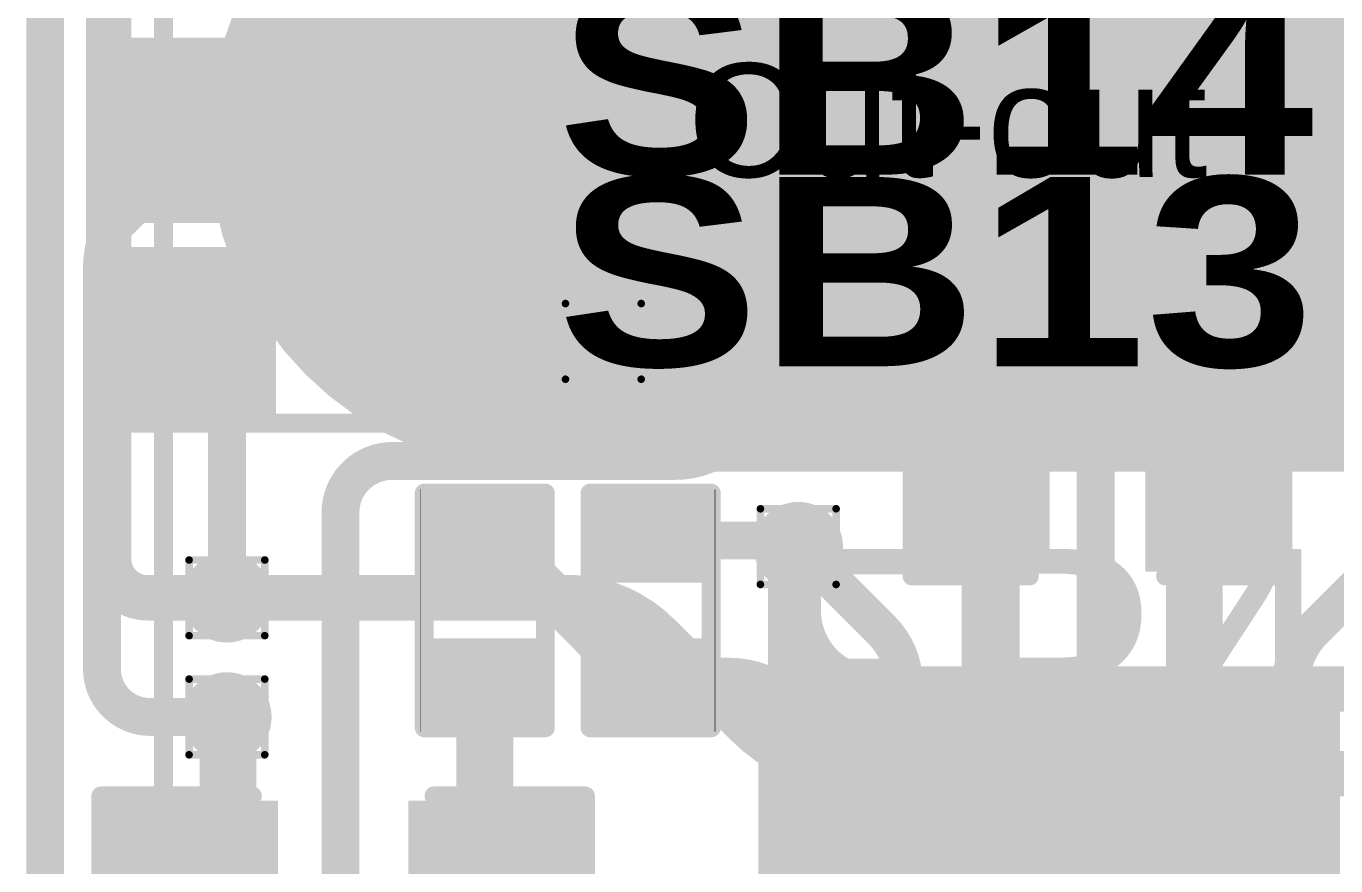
# Model space of a CAD drawing. Header units: inches. Extents: x 3 to 457, y -41 to 239.
# Drawn here: x 209.63 to 218.41, y 8.4 to 14.03 of the extents above; entities that cross this region are included whole.
import ezdxf

# ---------------------------------------------------------------- set-up
doc = ezdxf.new("R2010")
doc.units = ezdxf.units.IN
for name, color, linetype in [('Board Outline', 216, 'Continuous'), ('Bottom Layer', 5, 'Continuous'), ('Bottom Overlay', 54, 'Continuous'), ('Bottom Paste', 16, 'Continuous'), ('Bottom Solder', 6, 'Continuous'), ('Drill Drawing', 1, 'Continuous'), ('Fabrication', 76, 'Continuous'), ('Top Layer', 1, 'Continuous'), ('Top Overlay', 2, 'Continuous'), ('Top Paste', 8, 'Continuous'), ('Top Solder', 216, 'Continuous'), ('Via Holes', 16, 'Continuous')]:
    doc.layers.add(name, color=color, linetype=linetype)
doc.styles.add('Arial', font='', dxfattribs={"height": 0.2})
doc.styles.add('Arial Black_Bold', font='', dxfattribs={"height": 0.2})
doc.styles.get('Arial').set_extended_font_data('Arial')
doc.styles.get('Arial Black_Bold').set_extended_font_data('Arial Black', bold=True)

# ---------------------------------------------------------------- blocks, each defined once
blk = doc.blocks.new('C___0603_1')
at = {"layer": 'Top Layer'}
for points in [[(-0.381, 0.4445), (-0.381, -0.4445), (-1.143, -0.4445), (-1.143, 0.4445)], [(1.143, 0.4445), (1.143, -0.4445), (0.381, -0.4445), (0.381, 0.4445)]]:
    blk.add_hatch(color=1, dxfattribs=at).paths.add_polyline_path(points)
at = {"layer": 'Top Paste'}
for points in [[(-0.381, 0.4445), (-0.381, -0.4445), (-1.143, -0.4445), (-1.143, 0.4445)], [(1.143, 0.4445), (1.143, -0.4445), (0.381, -0.4445), (0.381, 0.4445)]]:
    blk.add_hatch(color=8, dxfattribs=at).paths.add_polyline_path(points)
at = {"layer": 'Top Solder'}
for points in [[(-0.321, 0.5045), (-0.321, -0.5045), (-1.203, -0.5045), (-1.203, 0.5045)], [(1.203, 0.5045), (1.203, -0.5045), (0.321, -0.5045), (0.321, 0.5045)]]:
    blk.add_hatch(color=216, dxfattribs=at).paths.add_polyline_path(points)
at = {"layer": 'Top Overlay'}
for points in [[(-0.4572, 0.5334, 0.127, 0.127, 0), (-1.2446, 0.5334, 0.127, 0.127, 0)], [(-1.2446, 0.5334, 0.127, 0.127, 0), (-1.2446, -0.5334, 0.127, 0.127, 0)], [(1.2446, 0.5334, 0.127, 0.127, 0), (0.4572, 0.5334, 0.127, 0.127, 0)], [(1.2446, 0.5334, 0.127, 0.127, 0), (1.2446, -0.5334, 0.127, 0.127, 0)], [(-0.4572, -0.5334, 0.127, 0.127, 0), (-1.2446, -0.5334, 0.127, 0.127, 0)], [(1.2446, -0.5334, 0.127, 0.127, 0), (0.4572, -0.5334, 0.127, 0.127, 0)]]:
    blk.add_lwpolyline(points, format="xyseb", dxfattribs=at)
for points in [[(-1.2764, 0.5334, 0.0635, 0.0635, 1), (-1.2128, 0.5334, 0.0635, 0.0635, 1)], [(-1.2764, 0.5334, 0.0635, 0.0635, 1), (-1.2128, 0.5334, 0.0635, 0.0635, 1)], [(-0.4889, 0.5334, 0.0635, 0.0635, 1), (-0.4254, 0.5334, 0.0635, 0.0635, 1)], [(0.4254, 0.5334, 0.0635, 0.0635, 1), (0.4889, 0.5334, 0.0635, 0.0635, 1)], [(1.2128, 0.5334, 0.0635, 0.0635, 1), (1.2764, 0.5334, 0.0635, 0.0635, 1)], [(1.2128, 0.5334, 0.0635, 0.0635, 1), (1.2764, 0.5334, 0.0635, 0.0635, 1)], [(-1.2764, -0.5334, 0.0635, 0.0635, 1), (-1.2128, -0.5334, 0.0635, 0.0635, 1)], [(-1.2764, -0.5334, 0.0635, 0.0635, 1), (-1.2128, -0.5334, 0.0635, 0.0635, 1)], [(-0.4889, -0.5334, 0.0635, 0.0635, 1), (-0.4254, -0.5334, 0.0635, 0.0635, 1)], [(0.4254, -0.5334, 0.0635, 0.0635, 1), (0.4889, -0.5334, 0.0635, 0.0635, 1)], [(1.2128, -0.5334, 0.0635, 0.0635, 1), (1.2764, -0.5334, 0.0635, 0.0635, 1)], [(1.2128, -0.5334, 0.0635, 0.0635, 1), (1.2764, -0.5334, 0.0635, 0.0635, 1)]]:
    blk.add_lwpolyline(points, format="xyseb", close=True, dxfattribs=at)
blk = doc.blocks.new('S______B______18')
at = {"layer": 'Top Layer'}
for points in [[(-1.143, -0.4445), (-1.143, 0.4445), (-0.381, 0.4445), (-0.381, -0.4445)], [(0.381, -0.4445), (0.381, 0.4445), (1.143, 0.4445), (1.143, -0.4445)]]:
    blk.add_hatch(color=1, dxfattribs=at).paths.add_polyline_path(points)
at = {"layer": 'Top Paste'}
for points in [[(-1.143, -0.4445), (-1.143, 0.4445), (-0.381, 0.4445), (-0.381, -0.4445)], [(0.381, -0.4445), (0.381, 0.4445), (1.143, 0.4445), (1.143, -0.4445)]]:
    blk.add_hatch(color=8, dxfattribs=at).paths.add_polyline_path(points)
at = {"layer": 'Top Solder'}
for points in [[(-1.2446, -0.5461), (-1.2446, 0.5461), (-0.2794, 0.5461), (-0.2794, -0.5461)], [(0.2794, -0.5461), (0.2794, 0.5461), (1.2446, 0.5461), (1.2446, -0.5461)]]:
    blk.add_hatch(color=216, dxfattribs=at).paths.add_polyline_path(points)
at = {"layer": 'Top Overlay'}
for points in [[(-1.27, 0.5588, 0.127, 0.127, 0), (-1.27, -0.5588, 0.127, 0.127, 0)], [(1.27, 0.5588, 0.127, 0.127, 0), (-1.27, 0.5588, 0.127, 0.127, 0)], [(1.27, 0.5588, 0.127, 0.127, 0), (1.27, -0.5588, 0.127, 0.127, 0)], [(1.27, -0.5588, 0.127, 0.127, 0), (-1.27, -0.5588, 0.127, 0.127, 0)]]:
    blk.add_lwpolyline(points, format="xyseb", dxfattribs=at)
for points in [[(-1.30175, 0.5588, 0.0635, 0.0635, 1), (-1.23825, 0.5588, 0.0635, 0.0635, 1)], [(-1.30175, 0.5588, 0.0635, 0.0635, 1), (-1.23825, 0.5588, 0.0635, 0.0635, 1)], [(1.23825, 0.5588, 0.0635, 0.0635, 1), (1.30175, 0.5588, 0.0635, 0.0635, 1)], [(1.23825, 0.5588, 0.0635, 0.0635, 1), (1.30175, 0.5588, 0.0635, 0.0635, 1)], [(-1.30175, -0.5588, 0.0635, 0.0635, 1), (-1.23825, -0.5588, 0.0635, 0.0635, 1)], [(-1.30175, -0.5588, 0.0635, 0.0635, 1), (-1.23825, -0.5588, 0.0635, 0.0635, 1)], [(1.23825, -0.5588, 0.0635, 0.0635, 1), (1.30175, -0.5588, 0.0635, 0.0635, 1)], [(1.23825, -0.5588, 0.0635, 0.0635, 1), (1.30175, -0.5588, 0.0635, 0.0635, 1)]]:
    blk.add_lwpolyline(points, format="xyseb", close=True, dxfattribs=at)
blk = doc.blocks.new('TSSOP_14_113')
at = {"layer": 'Top Layer'}
for points in [[(-3.65, 1.525), (-2.15, 1.525), (-2.15, 1.075), (-3.65, 1.075)], [(-3.65, 0.875), (-2.15, 0.875), (-2.15, 0.425), (-3.65, 0.425)], [(-3.65, 0.225), (-2.15, 0.225), (-2.15, -0.225), (-3.65, -0.225)], [(-3.65, -0.425), (-2.15, -0.425), (-2.15, -0.875), (-3.65, -0.875)], [(-3.65, -1.075), (-2.15, -1.075), (-2.15, -1.525), (-3.65, -1.525)], [(-3.65, -1.725), (-2.15, -1.725), (-2.15, -2.175), (-3.65, -2.175)]]:
    blk.add_hatch(color=1, dxfattribs=at).paths.add_polyline_path(points)
at = {"layer": 'Top Paste'}
for points in [[(-3.65, 1.525), (-2.15, 1.525), (-2.15, 1.075), (-3.65, 1.075)], [(-3.65, 0.875), (-2.15, 0.875), (-2.15, 0.425), (-3.65, 0.425)], [(-3.65, 0.225), (-2.15, 0.225), (-2.15, -0.225), (-3.65, -0.225)], [(-3.65, -0.425), (-2.15, -0.425), (-2.15, -0.875), (-3.65, -0.875)], [(-3.65, -1.075), (-2.15, -1.075), (-2.15, -1.525), (-3.65, -1.525)], [(-3.65, -1.725), (-2.15, -1.725), (-2.15, -2.175), (-3.65, -2.175)]]:
    blk.add_hatch(color=8, dxfattribs=at).paths.add_polyline_path(points)
at = {"layer": 'Top Solder'}
for points in [[(-3.7516, 1.6266), (-2.0484, 1.6266), (-2.0484, 0.9734), (-3.7516, 0.9734)], [(-3.7516, 0.9766), (-2.0484, 0.9766), (-2.0484, 0.3234), (-3.7516, 0.3234)], [(-3.7516, 0.3266), (-2.0484, 0.3266), (-2.0484, -0.3266), (-3.7516, -0.3266)], [(-3.7516, -0.3234), (-2.0484, -0.3234), (-2.0484, -0.9766), (-3.7516, -0.9766)], [(-3.7516, -0.9734), (-2.0484, -0.9734), (-2.0484, -1.6266), (-3.7516, -1.6266)], [(-3.7516, -1.6234), (-2.0484, -1.6234), (-2.0484, -2.2766), (-3.7516, -2.2766)]]:
    blk.add_hatch(color=216, dxfattribs=at).paths.add_polyline_path(points)
blk = doc.blocks.new('S______B______122')
at = {"layer": 'Top Layer'}
for points in [[(-1.143, -0.4445), (-1.143, 0.4445), (-0.381, 0.4445), (-0.381, -0.4445)], [(0.381, -0.4445), (0.381, 0.4445), (1.143, 0.4445), (1.143, -0.4445)]]:
    blk.add_hatch(color=1, dxfattribs=at).paths.add_polyline_path(points)
at = {"layer": 'Top Paste'}
for points in [[(-1.143, -0.4445), (-1.143, 0.4445), (-0.381, 0.4445), (-0.381, -0.4445)], [(0.381, -0.4445), (0.381, 0.4445), (1.143, 0.4445), (1.143, -0.4445)]]:
    blk.add_hatch(color=8, dxfattribs=at).paths.add_polyline_path(points)
at = {"layer": 'Top Solder'}
for points in [[(-1.2446, -0.5461), (-1.2446, 0.5461), (-0.2794, 0.5461), (-0.2794, -0.5461)], [(0.2794, -0.5461), (0.2794, 0.5461), (1.2446, 0.5461), (1.2446, -0.5461)]]:
    blk.add_hatch(color=216, dxfattribs=at).paths.add_polyline_path(points)
at = {"layer": 'Top Overlay'}
for points in [[(-1.27, 0.5588, 0.127, 0.127, 0), (1.27, 0.5588, 0.127, 0.127, 0)], [(-1.27, -0.5588, 0.127, 0.127, 0), (-1.27, 0.5588, 0.127, 0.127, 0)], [(1.27, -0.5588, 0.127, 0.127, 0), (1.27, 0.5588, 0.127, 0.127, 0)], [(-1.27, -0.5588, 0.127, 0.127, 0), (1.27, -0.5588, 0.127, 0.127, 0)]]:
    blk.add_lwpolyline(points, format="xyseb", dxfattribs=at)
for points in [[(-1.30175, 0.5588, 0.0635, 0.0635, 1), (-1.23825, 0.5588, 0.0635, 0.0635, 1)], [(-1.30175, 0.5588, 0.0635, 0.0635, 1), (-1.23825, 0.5588, 0.0635, 0.0635, 1)], [(1.23825, 0.5588, 0.0635, 0.0635, 1), (1.30175, 0.5588, 0.0635, 0.0635, 1)], [(1.23825, 0.5588, 0.0635, 0.0635, 1), (1.30175, 0.5588, 0.0635, 0.0635, 1)], [(-1.30175, -0.5588, 0.0635, 0.0635, 1), (-1.23825, -0.5588, 0.0635, 0.0635, 1)], [(-1.30175, -0.5588, 0.0635, 0.0635, 1), (-1.23825, -0.5588, 0.0635, 0.0635, 1)], [(1.23825, -0.5588, 0.0635, 0.0635, 1), (1.30175, -0.5588, 0.0635, 0.0635, 1)], [(1.23825, -0.5588, 0.0635, 0.0635, 1), (1.30175, -0.5588, 0.0635, 0.0635, 1)]]:
    blk.add_lwpolyline(points, format="xyseb", close=True, dxfattribs=at)
blk = doc.blocks.new('R___0402_226')
at = {"layer": 'Top Layer'}
for points in [[(-0.6985, -0.3175), (-0.6985, 0.3175), (-0.2413, 0.3175), (-0.2413, -0.3175)], [(0.2413, -0.3175), (0.2413, 0.3175), (0.6985, 0.3175), (0.6985, -0.3175)]]:
    blk.add_hatch(color=1, dxfattribs=at).paths.add_polyline_path(points)
at = {"layer": 'Top Paste'}
for points in [[(-0.6985, -0.3175), (-0.6985, 0.3175), (-0.2413, 0.3175), (-0.2413, -0.3175)], [(0.2413, -0.3175), (0.2413, 0.3175), (0.6985, 0.3175), (0.6985, -0.3175)]]:
    blk.add_hatch(color=8, dxfattribs=at).paths.add_polyline_path(points)
at = {"layer": 'Top Solder'}
for points in [[(-0.7535, -0.3725), (-0.7535, 0.3725), (-0.1863, 0.3725), (-0.1863, -0.3725)], [(0.1863, -0.3725), (0.1863, 0.3725), (0.7535, 0.3725), (0.7535, -0.3725)]]:
    blk.add_hatch(color=216, dxfattribs=at).paths.add_polyline_path(points)
at = {"layer": 'Top Overlay'}
for points in [[(-0.7874, -0.4064, 0.127, 0.127, 0), (-0.7874, 0.4064, 0.127, 0.127, 0)], [(0.7874, 0.4064, 0.127, 0.127, 0), (-0.7874, 0.4064, 0.127, 0.127, 0)], [(0.7874, -0.4064, 0.127, 0.127, 0), (0.7874, 0.4064, 0.127, 0.127, 0)], [(0.7874, -0.4064, 0.127, 0.127, 0), (-0.7874, -0.4064, 0.127, 0.127, 0)], [(0.8128, -0.4318, 0.00323, 0.00323, 0), (-0.8128, -0.4318, 0.00323, 0.00323, 0)]]:
    blk.add_lwpolyline(points, format="xyseb", dxfattribs=at)
for points in [[(-0.8191, 0.4064, 0.0635, 0.0635, 1), (-0.7556, 0.4064, 0.0635, 0.0635, 1)], [(-0.8191, 0.4064, 0.0635, 0.0635, 1), (-0.7556, 0.4064, 0.0635, 0.0635, 1)], [(0.7556, 0.4064, 0.0635, 0.0635, 1), (0.8191, 0.4064, 0.0635, 0.0635, 1)], [(0.7556, 0.4064, 0.0635, 0.0635, 1), (0.8191, 0.4064, 0.0635, 0.0635, 1)], [(-0.8191, -0.4064, 0.0635, 0.0635, 1), (-0.7556, -0.4064, 0.0635, 0.0635, 1)], [(-0.8191, -0.4064, 0.0635, 0.0635, 1), (-0.7556, -0.4064, 0.0635, 0.0635, 1)], [(0.7556, -0.4064, 0.0635, 0.0635, 1), (0.8191, -0.4064, 0.0635, 0.0635, 1)], [(0.7556, -0.4064, 0.0635, 0.0635, 1), (0.8191, -0.4064, 0.0635, 0.0635, 1)], [(-0.8136, -0.4318, 0.00161, 0.00161, 1), (-0.812, -0.4318, 0.00161, 0.00161, 1)], [(0.812, -0.4318, 0.00161, 0.00161, 1), (0.8136, -0.4318, 0.00161, 0.00161, 1)]]:
    blk.add_lwpolyline(points, format="xyseb", close=True, dxfattribs=at)
blk = doc.blocks.new('R___0402_231')
at = {"layer": 'Top Layer'}
for points in [[(-0.6985, -0.3175), (-0.6985, 0.3175), (-0.2413, 0.3175), (-0.2413, -0.3175)], [(0.2413, -0.3175), (0.2413, 0.3175), (0.6985, 0.3175), (0.6985, -0.3175)]]:
    blk.add_hatch(color=1, dxfattribs=at).paths.add_polyline_path(points)
at = {"layer": 'Top Paste'}
for points in [[(-0.6985, -0.3175), (-0.6985, 0.3175), (-0.2413, 0.3175), (-0.2413, -0.3175)], [(0.2413, -0.3175), (0.2413, 0.3175), (0.6985, 0.3175), (0.6985, -0.3175)]]:
    blk.add_hatch(color=8, dxfattribs=at).paths.add_polyline_path(points)
at = {"layer": 'Top Solder'}
for points in [[(-0.7535, -0.3725), (-0.7535, 0.3725), (-0.1863, 0.3725), (-0.1863, -0.3725)], [(0.1863, -0.3725), (0.1863, 0.3725), (0.7535, 0.3725), (0.7535, -0.3725)]]:
    blk.add_hatch(color=216, dxfattribs=at).paths.add_polyline_path(points)
at = {"layer": 'Top Overlay'}
for points in [[(-0.7874, 0.4064, 0.127, 0.127, 0), (-0.7874, -0.4064, 0.127, 0.127, 0)], [(-0.7874, 0.4064, 0.127, 0.127, 0), (0.7874, 0.4064, 0.127, 0.127, 0)], [(0.7874, 0.4064, 0.127, 0.127, 0), (0.7874, -0.4064, 0.127, 0.127, 0)], [(-0.7874, -0.4064, 0.127, 0.127, 0), (0.7874, -0.4064, 0.127, 0.127, 0)], [(-0.8128, -0.4318, 0.00323, 0.00323, 0), (0.8128, -0.4318, 0.00323, 0.00323, 0)]]:
    blk.add_lwpolyline(points, format="xyseb", dxfattribs=at)
for points in [[(-0.8191, 0.4064, 0.0635, 0.0635, 1), (-0.7556, 0.4064, 0.0635, 0.0635, 1)], [(-0.8191, 0.4064, 0.0635, 0.0635, 1), (-0.7556, 0.4064, 0.0635, 0.0635, 1)], [(0.7556, 0.4064, 0.0635, 0.0635, 1), (0.8191, 0.4064, 0.0635, 0.0635, 1)], [(0.7556, 0.4064, 0.0635, 0.0635, 1), (0.8191, 0.4064, 0.0635, 0.0635, 1)], [(-0.8191, -0.4064, 0.0635, 0.0635, 1), (-0.7556, -0.4064, 0.0635, 0.0635, 1)], [(-0.8191, -0.4064, 0.0635, 0.0635, 1), (-0.7556, -0.4064, 0.0635, 0.0635, 1)], [(0.7556, -0.4064, 0.0635, 0.0635, 1), (0.8191, -0.4064, 0.0635, 0.0635, 1)], [(0.7556, -0.4064, 0.0635, 0.0635, 1), (0.8191, -0.4064, 0.0635, 0.0635, 1)], [(-0.8136, -0.4318, 0.00161, 0.00161, 1), (-0.812, -0.4318, 0.00161, 0.00161, 1)], [(0.812, -0.4318, 0.00161, 0.00161, 1), (0.8136, -0.4318, 0.00161, 0.00161, 1)]]:
    blk.add_lwpolyline(points, format="xyseb", close=True, dxfattribs=at)
blk = doc.blocks.new('SEMG_PAD_B_247')
at = {"layer": 'Bottom Layer'}
h = blk.add_hatch(color=5, dxfattribs=at)
edge = h.paths.add_edge_path()
edge.add_arc((-3.15, 0.0128), 2.1, 90, 270)
edge.add_line((-3.15, -2.0872), (3.15, -2.0872))
edge.add_arc((3.15, 0.0128), 2.1, 270, 450)
edge.add_line((3.15, 2.1128), (-3.15, 2.1128))
at = {"layer": 'Bottom Paste'}
h = blk.add_hatch(color=16, dxfattribs=at)
edge = h.paths.add_edge_path()
edge.add_arc((-3.15, 0.0128), 2.1, 90, 270)
edge.add_line((-3.15, -2.0872), (3.15, -2.0872))
edge.add_arc((3.15, 0.0128), 2.1, 270, 450)
edge.add_line((3.15, 2.1128), (-3.15, 2.1128))
at = {"layer": 'Bottom Solder'}
h = blk.add_hatch(color=6, dxfattribs=at)
edge = h.paths.add_edge_path()
edge.add_arc((-3.15, 0.0128), 2.2016, 90, 270)
edge.add_line((-3.15, -2.1888), (3.15, -2.1888))
edge.add_arc((3.15, 0.0128), 2.2016, 270, 450)
edge.add_line((3.15, 2.2144), (-3.15, 2.2144))
at = {"layer": 'Bottom Overlay'}
blk.add_lwpolyline([(5.6833, 10.9658, 0.127, 0.127, 0), (5.6833, -10.9656, 0.127, 0.127, 0)], format="xyseb", dxfattribs=at)
blk = doc.blocks.new('C___0805_294')
at = {"layer": 'Top Layer'}
for points in [[(-1.524, 0.762), (-0.508, 0.762), (-0.508, -0.762), (-1.524, -0.762)], [(0.508, 0.762), (1.524, 0.762), (1.524, -0.762), (0.508, -0.762)]]:
    blk.add_hatch(color=1, dxfattribs=at).paths.add_polyline_path(points)
at = {"layer": 'Top Paste'}
for points in [[(-1.524, 0.762), (-0.508, 0.762), (-0.508, -0.762), (-1.524, -0.762)], [(0.508, 0.762), (1.524, 0.762), (1.524, -0.762), (0.508, -0.762)]]:
    blk.add_hatch(color=8, dxfattribs=at).paths.add_polyline_path(points)
at = {"layer": 'Top Solder'}
for points in [[(-1.594, 0.832), (-0.438, 0.832), (-0.438, -0.832), (-1.594, -0.832)], [(0.438, 0.832), (1.594, 0.832), (1.594, -0.832), (0.438, -0.832)]]:
    blk.add_hatch(color=216, dxfattribs=at).paths.add_polyline_path(points)
at = {"layer": 'Top Overlay'}
for points in [[(-0.6096, 0.8636, 0.127, 0.127, 0), (-1.6256, 0.8636, 0.127, 0.127, 0)], [(-1.6256, 0.8636, 0.127, 0.127, 0), (-1.6256, -0.8636, 0.127, 0.127, 0)], [(1.6256, 0.8636, 0.127, 0.127, 0), (0.6096, 0.8636, 0.127, 0.127, 0)], [(1.6256, 0.8636, 0.127, 0.127, 0), (1.6256, -0.8636, 0.127, 0.127, 0)], [(-0.6096, -0.8636, 0.127, 0.127, 0), (-1.6256, -0.8636, 0.127, 0.127, 0)], [(1.6256, -0.8636, 0.127, 0.127, 0), (0.6096, -0.8636, 0.127, 0.127, 0)]]:
    blk.add_lwpolyline(points, format="xyseb", dxfattribs=at)
for points in [[(-1.6574, 0.8636, 0.0635, 0.0635, 1), (-1.5938, 0.8636, 0.0635, 0.0635, 1)], [(-1.6574, 0.8636, 0.0635, 0.0635, 1), (-1.5938, 0.8636, 0.0635, 0.0635, 1)], [(-0.6413, 0.8636, 0.0635, 0.0635, 1), (-0.5778, 0.8636, 0.0635, 0.0635, 1)], [(0.5778, 0.8636, 0.0635, 0.0635, 1), (0.6413, 0.8636, 0.0635, 0.0635, 1)], [(1.5938, 0.8636, 0.0635, 0.0635, 1), (1.6574, 0.8636, 0.0635, 0.0635, 1)], [(1.5938, 0.8636, 0.0635, 0.0635, 1), (1.6574, 0.8636, 0.0635, 0.0635, 1)], [(-1.6574, -0.8636, 0.0635, 0.0635, 1), (-1.5938, -0.8636, 0.0635, 0.0635, 1)], [(-1.6574, -0.8636, 0.0635, 0.0635, 1), (-1.5938, -0.8636, 0.0635, 0.0635, 1)], [(-0.6413, -0.8636, 0.0635, 0.0635, 1), (-0.5778, -0.8636, 0.0635, 0.0635, 1)], [(0.5778, -0.8636, 0.0635, 0.0635, 1), (0.6413, -0.8636, 0.0635, 0.0635, 1)], [(1.5938, -0.8636, 0.0635, 0.0635, 1), (1.6574, -0.8636, 0.0635, 0.0635, 1)], [(1.5938, -0.8636, 0.0635, 0.0635, 1), (1.6574, -0.8636, 0.0635, 0.0635, 1)]]:
    blk.add_lwpolyline(points, format="xyseb", close=True, dxfattribs=at)
blk = doc.blocks.new('____0402_299')
at = {"layer": 'Top Layer'}
for points in [[(-0.6985, -0.3175), (-0.6985, 0.3175), (-0.2413, 0.3175), (-0.2413, -0.3175)], [(0.2413, -0.3175), (0.2413, 0.3175), (0.6985, 0.3175), (0.6985, -0.3175)]]:
    blk.add_hatch(color=1, dxfattribs=at).paths.add_polyline_path(points)
at = {"layer": 'Top Paste'}
for points in [[(-0.6985, -0.3175), (-0.6985, 0.3175), (-0.2413, 0.3175), (-0.2413, -0.3175)], [(0.2413, -0.3175), (0.2413, 0.3175), (0.6985, 0.3175), (0.6985, -0.3175)]]:
    blk.add_hatch(color=8, dxfattribs=at).paths.add_polyline_path(points)
at = {"layer": 'Top Solder'}
for points in [[(-0.7585, -0.3775), (-0.7585, 0.3775), (-0.1813, 0.3775), (-0.1813, -0.3775)], [(0.1813, -0.3775), (0.1813, 0.3775), (0.7585, 0.3775), (0.7585, -0.3775)]]:
    blk.add_hatch(color=216, dxfattribs=at).paths.add_polyline_path(points)
at = {"layer": 'Top Overlay'}
for points in [[(-0.7874, 0.4064, 0.127, 0.127, 0), (-0.7874, -0.4064, 0.127, 0.127, 0)], [(-0.2794, 0.4064, 0.127, 0.127, 0), (-0.7874, 0.4064, 0.127, 0.127, 0)], [(0.7874, 0.4064, 0.127, 0.127, 0), (0.2794, 0.4064, 0.127, 0.127, 0)], [(0.7874, 0.4064, 0.127, 0.127, 0), (0.7874, -0.4064, 0.127, 0.127, 0)], [(-0.2794, -0.4064, 0.127, 0.127, 0), (-0.7874, -0.4064, 0.127, 0.127, 0)], [(0.7874, -0.4064, 0.127, 0.127, 0), (0.2794, -0.4064, 0.127, 0.127, 0)]]:
    blk.add_lwpolyline(points, format="xyseb", dxfattribs=at)
for points in [[(-0.8191, 0.4064, 0.0635, 0.0635, 1), (-0.7556, 0.4064, 0.0635, 0.0635, 1)], [(-0.8191, 0.4064, 0.0635, 0.0635, 1), (-0.7556, 0.4064, 0.0635, 0.0635, 1)], [(-0.3111, 0.4064, 0.0635, 0.0635, 1), (-0.2477, 0.4064, 0.0635, 0.0635, 1)], [(0.2477, 0.4064, 0.0635, 0.0635, 1), (0.3111, 0.4064, 0.0635, 0.0635, 1)], [(0.7556, 0.4064, 0.0635, 0.0635, 1), (0.8191, 0.4064, 0.0635, 0.0635, 1)], [(0.7556, 0.4064, 0.0635, 0.0635, 1), (0.8191, 0.4064, 0.0635, 0.0635, 1)], [(-0.8191, -0.4064, 0.0635, 0.0635, 1), (-0.7556, -0.4064, 0.0635, 0.0635, 1)], [(-0.8191, -0.4064, 0.0635, 0.0635, 1), (-0.7556, -0.4064, 0.0635, 0.0635, 1)], [(-0.3111, -0.4064, 0.0635, 0.0635, 1), (-0.2477, -0.4064, 0.0635, 0.0635, 1)], [(0.2477, -0.4064, 0.0635, 0.0635, 1), (0.3111, -0.4064, 0.0635, 0.0635, 1)], [(0.7556, -0.4064, 0.0635, 0.0635, 1), (0.8191, -0.4064, 0.0635, 0.0635, 1)], [(0.7556, -0.4064, 0.0635, 0.0635, 1), (0.8191, -0.4064, 0.0635, 0.0635, 1)]]:
    blk.add_lwpolyline(points, format="xyseb", close=True, dxfattribs=at)

msp = doc.modelspace()

# ---------------------------------------------------------------- hatches: boundary and pattern name
at = {"layer": 'Bottom Layer'}
h = msp.add_hatch(color=5, dxfattribs=at)
edge = h.paths.add_edge_path()
edge.add_arc((213.4984, 11.9183), 0.3, 0, 360)
h = msp.add_hatch(color=5, dxfattribs=at)
edge = h.paths.add_edge_path()
edge.add_arc((214.8065, 10.541), 0.3, 0, 360)
h = msp.add_hatch(color=5, dxfattribs=at)
edge = h.paths.add_edge_path()
edge.add_arc((210.9724, 10.1971), 0.3, 0, 360)
h = msp.add_hatch(color=5, dxfattribs=at)
edge = h.paths.add_edge_path()
edge.add_arc((210.9724, 9.398), 0.3, 0, 360)
at = {"layer": 'Top Layer'}
msp.add_hatch(color=1, dxfattribs=at).paths.add_polyline_path([(217.5129, 12.4136), (218.1542, 12.4136), (218.1542, 13.0486), (217.5129, 13.0486)])
h = msp.add_hatch(color=1, dxfattribs=at)
edge = h.paths.add_edge_path()
edge.add_arc((213.4984, 11.9183), 0.3, 0, 360)
h = msp.add_hatch(color=1, dxfattribs=at)
edge = h.paths.add_edge_path()
edge.add_arc((214.8065, 10.541), 0.3, 0, 360)
h = msp.add_hatch(color=1, dxfattribs=at)
edge = h.paths.add_edge_path()
edge.add_arc((210.9724, 10.1971), 0.3, 0, 360)
h = msp.add_hatch(color=1, dxfattribs=at)
edge = h.paths.add_edge_path()
edge.add_arc((210.9724, 9.398), 0.3, 0, 360)
at = {"layer": 'Via Holes'}
h = msp.add_hatch(color=7, dxfattribs=at)
edge = h.paths.add_edge_path()
edge.add_arc((213.4984, 11.9183), 0.15, 0, 360)
h = msp.add_hatch(color=7, dxfattribs=at)
edge = h.paths.add_edge_path()
edge.add_arc((214.8065, 10.541), 0.15, 0, 360)
h = msp.add_hatch(color=7, dxfattribs=at)
edge = h.paths.add_edge_path()
edge.add_arc((210.9724, 10.1971), 0.15, 0, 360)
h = msp.add_hatch(color=7, dxfattribs=at)
edge = h.paths.add_edge_path()
edge.add_arc((210.9724, 9.398), 0.15, 0, 360)

# ---------------------------------------------------------------- linework, layer by layer
at = {"layer": 'Board Outline'}
msp.add_lwpolyline([(209.7523, 2.3169, 0.127, 0.127, 0), (209.7525, 24.1725, 0.127, 0.127, 0)], format="xyseb", dxfattribs=at)
at = {"layer": 'Bottom Layer'}
for points in [[(210.179, 10.4571, 0.3048, 0.3048, 0), (210.179, 16.9572, 0.3048, 0.3048, 0)], [(214.8065, 10.1105, 0.3048, 0.3048, 0), (214.8065, 10.541, 0.3048, 0.3048, 0)], [(210.439, 10.1971, 0.3048, 0.3048, -0.414214), (210.179, 10.4571, 0.3048, 0.3048, 0)], [(210.439, 10.1971, 0.3048, 0.3048, 0), (210.9724, 10.1971, 0.3048, 0.3048, 0)], [(210.9724, 10.1971, 0.3048, 0.3048, 0), (213.1761, 10.1971, 0.3048, 0.3048, 0)], [(213.1761, 10.1971, 0.3048, 0.3048, 0), (213.2192, 10.1989, 0.3048, 0.3048, 0)], [(213.2192, 10.1989, 0.3048, 0.3048, -0.209443), (213.8666, 9.9458, 0.3048, 0.3048, 0)], [(215.3324, 9.5846, 0.3048, 0.3048, -0.414214), (214.8065, 10.1105, 0.3048, 0.3048, 0)], [(213.8666, 9.9458, 0.3048, 0.3048, 0), (214.4575, 9.3548, 0.3048, 0.3048, 0)], [(215.3324, 9.5846, 0.3048, 0.3048, 0), (220.9792, 9.5846, 0.3048, 0.3048, 0)], [(210.9792, 6.1881, 0.381, 0.381, 0), (210.9792, 9.398, 0.381, 0.381, 0)], [(215.2703, 9.017, 0.3048, 0.3048, -0.199559), (214.4575, 9.3548, 0.3048, 0.3048, 0)], [(215.2703, 9.017, 0.3048, 0.3048, 0), (220.218, 9.017, 0.3048, 0.3048, 0)]]:
    msp.add_lwpolyline(points, format="xyseb", dxfattribs=at)
for points in [[(214.7303, 10.541, 0.1524, 0.1524, 1), (214.8827, 10.541, 0.1524, 0.1524, 1)], [(210.1028, 10.4571, 0.1524, 0.1524, 1), (210.2552, 10.4571, 0.1524, 0.1524, 1)], [(210.1028, 10.4571, 0.1524, 0.1524, 1), (210.2552, 10.4571, 0.1524, 0.1524, 1)], [(210.3628, 10.1971, 0.1524, 0.1524, 1), (210.5152, 10.1971, 0.1524, 0.1524, 1)], [(210.3628, 10.1971, 0.1524, 0.1524, 1), (210.5152, 10.1971, 0.1524, 0.1524, 1)], [(210.8962, 10.1971, 0.1524, 0.1524, 1), (211.0486, 10.1971, 0.1524, 0.1524, 1)], [(210.8962, 10.1971, 0.1524, 0.1524, 1), (211.0486, 10.1971, 0.1524, 0.1524, 1)], [(213.0999, 10.1971, 0.1524, 0.1524, 1), (213.2523, 10.1971, 0.1524, 0.1524, 1)], [(213.0999, 10.1971, 0.1524, 0.1524, 1), (213.2523, 10.1971, 0.1524, 0.1524, 1)], [(213.143, 10.1989, 0.1524, 0.1524, 1), (213.2954, 10.1989, 0.1524, 0.1524, 1)], [(213.143, 10.1989, 0.1524, 0.1524, 1), (213.2954, 10.1989, 0.1524, 0.1524, 1)], [(214.7303, 10.1105, 0.1524, 0.1524, 1), (214.8827, 10.1105, 0.1524, 0.1524, 1)], [(214.7303, 10.1105, 0.1524, 0.1524, 1), (214.8827, 10.1105, 0.1524, 0.1524, 1)], [(213.7904, 9.9458, 0.1524, 0.1524, 1), (213.9428, 9.9458, 0.1524, 0.1524, 1)], [(213.7904, 9.9458, 0.1524, 0.1524, 1), (213.9428, 9.9458, 0.1524, 0.1524, 1)], [(215.2562, 9.5846, 0.1524, 0.1524, 1), (215.4086, 9.5846, 0.1524, 0.1524, 1)], [(215.2562, 9.5846, 0.1524, 0.1524, 1), (215.4086, 9.5846, 0.1524, 0.1524, 1)], [(210.884, 9.398, 0.1905, 0.1905, 1), (211.0745, 9.398, 0.1905, 0.1905, 1)], [(214.3813, 9.3548, 0.1524, 0.1524, 1), (214.5337, 9.3548, 0.1524, 0.1524, 1)], [(214.3813, 9.3548, 0.1524, 0.1524, 1), (214.5337, 9.3548, 0.1524, 0.1524, 1)], [(215.1941, 9.017, 0.1524, 0.1524, 1), (215.3465, 9.017, 0.1524, 0.1524, 1)], [(215.1941, 9.017, 0.1524, 0.1524, 1), (215.3465, 9.017, 0.1524, 0.1524, 1)]]:
    msp.add_lwpolyline(points, format="xyseb", close=True, dxfattribs=at)
at = {"layer": 'Drill Drawing'}
for points in [[(213.2444, 12.1723, 0.0508, 0.0508, 0), (213.7524, 12.1723, 0.0508, 0.0508, 0)], [(213.2444, 11.6643, 0.0508, 0.0508, 0), (213.2444, 12.1723, 0.0508, 0.0508, 0)], [(213.7524, 11.6643, 0.0508, 0.0508, 0), (213.7524, 12.1723, 0.0508, 0.0508, 0)], [(213.2444, 11.6643, 0.0508, 0.0508, 0), (213.7524, 11.6643, 0.0508, 0.0508, 0)], [(214.5525, 10.795, 0.0508, 0.0508, 0), (215.0605, 10.795, 0.0508, 0.0508, 0)], [(214.5525, 10.287, 0.0508, 0.0508, 0), (214.5525, 10.795, 0.0508, 0.0508, 0)], [(215.0605, 10.287, 0.0508, 0.0508, 0), (215.0605, 10.795, 0.0508, 0.0508, 0)], [(210.7184, 10.4511, 0.0508, 0.0508, 0), (211.2264, 10.4511, 0.0508, 0.0508, 0)], [(210.7184, 9.9431, 0.0508, 0.0508, 0), (210.7184, 10.4511, 0.0508, 0.0508, 0)], [(211.2264, 9.9431, 0.0508, 0.0508, 0), (211.2264, 10.4511, 0.0508, 0.0508, 0)], [(214.5525, 10.287, 0.0508, 0.0508, 0), (215.0605, 10.287, 0.0508, 0.0508, 0)], [(210.7184, 9.9431, 0.0508, 0.0508, 0), (211.2264, 9.9431, 0.0508, 0.0508, 0)], [(210.7184, 9.652, 0.0508, 0.0508, 0), (211.2264, 9.652, 0.0508, 0.0508, 0)], [(210.7184, 9.144, 0.0508, 0.0508, 0), (210.7184, 9.652, 0.0508, 0.0508, 0)], [(211.2264, 9.144, 0.0508, 0.0508, 0), (211.2264, 9.652, 0.0508, 0.0508, 0)], [(210.7184, 9.144, 0.0508, 0.0508, 0), (211.2264, 9.144, 0.0508, 0.0508, 0)]]:
    msp.add_lwpolyline(points, format="xyseb", dxfattribs=at)
for points in [[(213.2317, 12.1723, 0.0254, 0.0254, 1), (213.2571, 12.1723, 0.0254, 0.0254, 1)], [(213.2317, 12.1723, 0.0254, 0.0254, 1), (213.2571, 12.1723, 0.0254, 0.0254, 1)], [(213.7397, 12.1723, 0.0254, 0.0254, 1), (213.7651, 12.1723, 0.0254, 0.0254, 1)], [(213.7397, 12.1723, 0.0254, 0.0254, 1), (213.7651, 12.1723, 0.0254, 0.0254, 1)], [(213.2317, 11.6643, 0.0254, 0.0254, 1), (213.2571, 11.6643, 0.0254, 0.0254, 1)], [(213.2317, 11.6643, 0.0254, 0.0254, 1), (213.2571, 11.6643, 0.0254, 0.0254, 1)], [(213.7397, 11.6643, 0.0254, 0.0254, 1), (213.7651, 11.6643, 0.0254, 0.0254, 1)], [(213.7397, 11.6643, 0.0254, 0.0254, 1), (213.7651, 11.6643, 0.0254, 0.0254, 1)], [(214.5398, 10.795, 0.0254, 0.0254, 1), (214.5652, 10.795, 0.0254, 0.0254, 1)], [(214.5398, 10.795, 0.0254, 0.0254, 1), (214.5652, 10.795, 0.0254, 0.0254, 1)], [(215.0478, 10.795, 0.0254, 0.0254, 1), (215.0732, 10.795, 0.0254, 0.0254, 1)], [(215.0478, 10.795, 0.0254, 0.0254, 1), (215.0732, 10.795, 0.0254, 0.0254, 1)], [(210.7057, 10.4511, 0.0254, 0.0254, 1), (210.7311, 10.4511, 0.0254, 0.0254, 1)], [(210.7057, 10.4511, 0.0254, 0.0254, 1), (210.7311, 10.4511, 0.0254, 0.0254, 1)], [(211.2137, 10.4511, 0.0254, 0.0254, 1), (211.2391, 10.4511, 0.0254, 0.0254, 1)], [(211.2137, 10.4511, 0.0254, 0.0254, 1), (211.2391, 10.4511, 0.0254, 0.0254, 1)], [(214.5398, 10.287, 0.0254, 0.0254, 1), (214.5652, 10.287, 0.0254, 0.0254, 1)], [(214.5398, 10.287, 0.0254, 0.0254, 1), (214.5652, 10.287, 0.0254, 0.0254, 1)], [(215.0478, 10.287, 0.0254, 0.0254, 1), (215.0732, 10.287, 0.0254, 0.0254, 1)], [(215.0478, 10.287, 0.0254, 0.0254, 1), (215.0732, 10.287, 0.0254, 0.0254, 1)], [(210.7057, 9.9431, 0.0254, 0.0254, 1), (210.7311, 9.9431, 0.0254, 0.0254, 1)], [(210.7057, 9.9431, 0.0254, 0.0254, 1), (210.7311, 9.9431, 0.0254, 0.0254, 1)], [(211.2137, 9.9431, 0.0254, 0.0254, 1), (211.2391, 9.9431, 0.0254, 0.0254, 1)], [(211.2137, 9.9431, 0.0254, 0.0254, 1), (211.2391, 9.9431, 0.0254, 0.0254, 1)], [(210.7057, 9.652, 0.0254, 0.0254, 1), (210.7311, 9.652, 0.0254, 0.0254, 1)], [(210.7057, 9.652, 0.0254, 0.0254, 1), (210.7311, 9.652, 0.0254, 0.0254, 1)], [(211.2137, 9.652, 0.0254, 0.0254, 1), (211.2391, 9.652, 0.0254, 0.0254, 1)], [(211.2137, 9.652, 0.0254, 0.0254, 1), (211.2391, 9.652, 0.0254, 0.0254, 1)], [(210.7057, 9.144, 0.0254, 0.0254, 1), (210.7311, 9.144, 0.0254, 0.0254, 1)], [(210.7057, 9.144, 0.0254, 0.0254, 1), (210.7311, 9.144, 0.0254, 0.0254, 1)], [(211.2137, 9.144, 0.0254, 0.0254, 1), (211.2391, 9.144, 0.0254, 0.0254, 1)], [(211.2137, 9.144, 0.0254, 0.0254, 1), (211.2391, 9.144, 0.0254, 0.0254, 1)]]:
    msp.add_lwpolyline(points, format="xyseb", close=True, dxfattribs=at)
at = {"layer": 'Fabrication'}
for points in [[(209.7523, 2.3169, 0.254, 0.254, 0), (209.7525, 24.1725, 0.254, 0.254, 0)], [(210.9753, 13.2703, 0.254, 0.254, -0.198912), (211.5904, 14.7553, 0.254, 0.254, 0)], [(211.5904, 11.7854, 0.254, 0.254, -0.198912), (210.9753, 13.2703, 0.254, 0.254, 0)], [(213.0753, 11.1703, 0.254, 0.254, -0.198912), (211.5904, 11.7854, 0.254, 0.254, 0)], [(213.0753, 11.1703, 0.254, 0.254, 0), (219.3833, 11.1703, 0.254, 0.254, 0)]]:
    msp.add_lwpolyline(points, format="xyseb", dxfattribs=at)
for points in [[(210.9118, 13.2703, 0.127, 0.127, 1), (211.0388, 13.2703, 0.127, 0.127, 1)], [(210.9118, 13.2703, 0.127, 0.127, 1), (211.0388, 13.2703, 0.127, 0.127, 1)], [(211.5269, 11.7854, 0.127, 0.127, 1), (211.6539, 11.7854, 0.127, 0.127, 1)], [(211.5269, 11.7854, 0.127, 0.127, 1), (211.6539, 11.7854, 0.127, 0.127, 1)], [(213.0118, 11.1703, 0.127, 0.127, 1), (213.1388, 11.1703, 0.127, 0.127, 1)], [(213.0118, 11.1703, 0.127, 0.127, 1), (213.1388, 11.1703, 0.127, 0.127, 1)]]:
    msp.add_lwpolyline(points, format="xyseb", close=True, dxfattribs=at)
at = {"layer": 'Top Layer'}
for points in [[(217.9364, 12.7311, 0.381, 0.381, 0), (217.9364, 17.0988, 0.381, 0.381, 0)], [(213.4984, 13.7795, 0.254, 0.254, 0), (213.4984, 16.3126, 0.254, 0.254, 0)], [(216.1228, 10.7695, 0.254, 0.254, 0), (216.1228, 16.2967, 0.254, 0.254, 0)], [(214.5175, 11.651, 0.254, 0.254, 0), (214.5175, 16.1235, 0.254, 0.254, 0)], [(213.4984, 13.7795, 0.254, 0.254, -0.414214), (213.0539, 13.335, 0.254, 0.254, 0)], [(212.344, 13.335, 0.254, 0.254, 0), (213.0539, 13.335, 0.254, 0.254, 0)], [(210.1912, 12.6656, 0.254, 0.254, 0), (210.6628, 13.1372, 0.254, 0.254, 0)], [(216.8017, 12.3409, 0.254, 0.254, 0), (216.8017, 12.7311, 0.254, 0.254, 0)], [(210.1335, 12.4187, 0.254, 0.254, -0.112714), (210.1912, 12.6656, 0.254, 0.254, 0)], [(210.1335, 12.4187, 0.254, 0.254, 0), (210.1335, 9.7203, 0.254, 0.254, 0)], [(216.8017, 11.3214, 0.254, 0.254, 0), (216.8017, 12.3409, 0.254, 0.254, 0)], [(217.3114, 11.8311, 0.254, 0.254, -0.414214), (216.8017, 12.3409, 0.254, 0.254, 0)], [(212.3546, 11.9183, 0.381, 0.381, 0), (213.4984, 11.9183, 0.381, 0.381, 0)], [(210.9724, 10.1971, 0.254, 0.254, 0), (210.9724, 11.8781, 0.254, 0.254, 0)], [(216.8017, 11.3214, 0.254, 0.254, -0.414214), (217.3114, 11.8311, 0.254, 0.254, 0)], [(216.8034, 11.8311, 0.254, 0.254, 0), (217.3114, 11.8311, 0.254, 0.254, 0)], [(217.3114, 11.8311, 0.254, 0.254, 0), (218.7644, 11.8311, 0.254, 0.254, 0)], [(214.5175, 11.651, 0.254, 0.254, -0.414214), (213.9823, 11.1157, 0.254, 0.254, 0)], [(216.8017, 8.9041, 0.254, 0.254, 0), (216.8017, 11.3214, 0.254, 0.254, 0)], [(211.7344, 10.7695, 0.254, 0.254, -0.414214), (212.0806, 11.1157, 0.254, 0.254, 0)], [(212.0806, 11.1157, 0.254, 0.254, 0), (213.9823, 11.1157, 0.254, 0.254, 0)], [(211.7344, 7.2354, 0.254, 0.254, 0), (211.7344, 10.7695, 0.254, 0.254, 0)], [(212.7029, 10.5823, 0.3048, 0.3048, 0), (212.868, 10.5061, 0.3048, 0.3048, 0)], [(217.4644, 8.8734, 0.381, 0.381, 0), (217.4644, 10.5871, 0.381, 0.381, 0)], [(212.868, 10.5061, 0.3048, 0.3048, 0), (213.6508, 9.7187, 0.3048, 0.3048, 0)], [(213.8159, 10.5823, 0.254, 0.254, 0), (214.7652, 10.5823, 0.254, 0.254, 0)], [(214.829, 10.5185, 0.254, 0.254, 0), (215.3661, 9.9814, 0.254, 0.254, 0)], [(216.1644, 8.8734, 0.254, 0.254, 0), (216.1644, 10.5871, 0.254, 0.254, 0)], [(218.2627, 9.9814, 0.254, 0.254, 0), (218.7998, 10.5185, 0.254, 0.254, 0)], [(215.3661, 9.9814, 0.254, 0.254, -0.198912), (215.5144, 9.6234, 0.254, 0.254, 0)], [(218.1144, 9.6234, 0.254, 0.254, -0.198912), (218.2627, 9.9814, 0.254, 0.254, 0)], [(210.4558, 9.398, 0.254, 0.254, -0.414214), (210.1335, 9.7203, 0.254, 0.254, 0)], [(213.6508, 9.7187, 0.3048, 0.3048, 0), (213.8159, 9.6425, 0.3048, 0.3048, 0)], [(212.7029, 8.0697, 0.381, 0.381, 0), (212.7029, 9.5803, 0.381, 0.381, 0)], [(213.8159, 9.6425, 0.3048, 0.3048, 0), (213.981, 9.6425, 0.3048, 0.3048, 0)], [(213.981, 9.6425, 0.3048, 0.3048, 0), (214.3466, 9.6425, 0.3048, 0.3048, 0)], [(214.3466, 9.6425, 0.3048, 0.3048, -0.237038), (214.7918, 9.4189, 0.3048, 0.3048, 0)], [(215.5144, 8.8734, 0.254, 0.254, 0), (215.5144, 9.6234, 0.254, 0.254, 0)], [(218.1144, 8.8734, 0.254, 0.254, 0), (218.1144, 9.6234, 0.254, 0.254, 0)], [(210.4558, 9.398, 0.254, 0.254, 0), (210.9724, 9.398, 0.254, 0.254, 0)], [(214.7918, 9.4189, 0.3048, 0.3048, 0), (214.8644, 8.8734, 0.3048, 0.3048, 0)], [(216.8144, 8.8734, 0.254, 0.254, -0.198912), (216.8017, 8.9041, 0.254, 0.254, 0)], [(217.4644, 7.2565, 0.254, 0.254, 0), (217.4644, 8.8734, 0.254, 0.254, 0)], [(218.1144, 6.296, 0.254, 0.254, 0), (218.1144, 8.8734, 0.254, 0.254, 0)]]:
    msp.add_lwpolyline(points, format="xyseb", dxfattribs=at)
for points in [[(213.4349, 13.7795, 0.127, 0.127, 1), (213.5619, 13.7795, 0.127, 0.127, 1)], [(213.4349, 13.7795, 0.127, 0.127, 1), (213.5619, 13.7795, 0.127, 0.127, 1)], [(212.2805, 13.335, 0.127, 0.127, 1), (212.4075, 13.335, 0.127, 0.127, 1)], [(212.9904, 13.335, 0.127, 0.127, 1), (213.1174, 13.335, 0.127, 0.127, 1)], [(212.9904, 13.335, 0.127, 0.127, 1), (213.1174, 13.335, 0.127, 0.127, 1)], [(210.5993, 13.1372, 0.127, 0.127, 1), (210.7263, 13.1372, 0.127, 0.127, 1)], [(217.8411, 12.7311, 0.1905, 0.1905, 1), (218.0316, 12.7311, 0.1905, 0.1905, 1)], [(216.7382, 12.7311, 0.127, 0.127, 1), (216.8652, 12.7311, 0.127, 0.127, 1)], [(210.1277, 12.6656, 0.127, 0.127, 1), (210.2547, 12.6656, 0.127, 0.127, 1)], [(210.1277, 12.6656, 0.127, 0.127, 1), (210.2547, 12.6656, 0.127, 0.127, 1)], [(210.07, 12.4187, 0.127, 0.127, 1), (210.197, 12.4187, 0.127, 0.127, 1)], [(210.07, 12.4187, 0.127, 0.127, 1), (210.197, 12.4187, 0.127, 0.127, 1)], [(216.7382, 12.3409, 0.127, 0.127, 1), (216.8652, 12.3409, 0.127, 0.127, 1)], [(216.7382, 12.3409, 0.127, 0.127, 1), (216.8652, 12.3409, 0.127, 0.127, 1)], [(216.7382, 12.3409, 0.127, 0.127, 1), (216.8652, 12.3409, 0.127, 0.127, 1)], [(212.2594, 11.9183, 0.1905, 0.1905, 1), (212.4499, 11.9183, 0.1905, 0.1905, 1)], [(213.4032, 11.9183, 0.1905, 0.1905, 1), (213.5937, 11.9183, 0.1905, 0.1905, 1)], [(210.9089, 11.8781, 0.127, 0.127, 1), (211.0359, 11.8781, 0.127, 0.127, 1)], [(216.7399, 11.8311, 0.127, 0.127, 1), (216.8669, 11.8311, 0.127, 0.127, 1)], [(217.2479, 11.8311, 0.127, 0.127, 1), (217.3749, 11.8311, 0.127, 0.127, 1)], [(217.2479, 11.8311, 0.127, 0.127, 1), (217.3749, 11.8311, 0.127, 0.127, 1)], [(217.2479, 11.8311, 0.127, 0.127, 1), (217.3749, 11.8311, 0.127, 0.127, 1)], [(217.2479, 11.8311, 0.127, 0.127, 1), (217.3749, 11.8311, 0.127, 0.127, 1)], [(214.454, 11.651, 0.127, 0.127, 1), (214.581, 11.651, 0.127, 0.127, 1)], [(214.454, 11.651, 0.127, 0.127, 1), (214.581, 11.651, 0.127, 0.127, 1)], [(216.7382, 11.3214, 0.127, 0.127, 1), (216.8652, 11.3214, 0.127, 0.127, 1)], [(216.7382, 11.3214, 0.127, 0.127, 1), (216.8652, 11.3214, 0.127, 0.127, 1)], [(216.7382, 11.3214, 0.127, 0.127, 1), (216.8652, 11.3214, 0.127, 0.127, 1)], [(212.0171, 11.1157, 0.127, 0.127, 1), (212.1441, 11.1157, 0.127, 0.127, 1)], [(212.0171, 11.1157, 0.127, 0.127, 1), (212.1441, 11.1157, 0.127, 0.127, 1)], [(213.9188, 11.1157, 0.127, 0.127, 1), (214.0458, 11.1157, 0.127, 0.127, 1)], [(213.9188, 11.1157, 0.127, 0.127, 1), (214.0458, 11.1157, 0.127, 0.127, 1)], [(211.6709, 10.7695, 0.127, 0.127, 1), (211.7979, 10.7695, 0.127, 0.127, 1)], [(211.6709, 10.7695, 0.127, 0.127, 1), (211.7979, 10.7695, 0.127, 0.127, 1)], [(216.0593, 10.7695, 0.127, 0.127, 1), (216.1863, 10.7695, 0.127, 0.127, 1)], [(212.6267, 10.5823, 0.1524, 0.1524, 1), (212.7791, 10.5823, 0.1524, 0.1524, 1)], [(217.3691, 10.5871, 0.1905, 0.1905, 1), (217.5596, 10.5871, 0.1905, 0.1905, 1)], [(212.7918, 10.5061, 0.1524, 0.1524, 1), (212.9442, 10.5061, 0.1524, 0.1524, 1)], [(212.7918, 10.5061, 0.1524, 0.1524, 1), (212.9442, 10.5061, 0.1524, 0.1524, 1)], [(213.7524, 10.5823, 0.127, 0.127, 1), (213.8794, 10.5823, 0.127, 0.127, 1)], [(214.7017, 10.5823, 0.127, 0.127, 1), (214.8287, 10.5823, 0.127, 0.127, 1)], [(214.7655, 10.5185, 0.127, 0.127, 1), (214.8925, 10.5185, 0.127, 0.127, 1)], [(216.1009, 10.5871, 0.127, 0.127, 1), (216.2279, 10.5871, 0.127, 0.127, 1)], [(210.9089, 10.1971, 0.127, 0.127, 1), (211.0359, 10.1971, 0.127, 0.127, 1)], [(215.3026, 9.9814, 0.127, 0.127, 1), (215.4296, 9.9814, 0.127, 0.127, 1)], [(215.3026, 9.9814, 0.127, 0.127, 1), (215.4296, 9.9814, 0.127, 0.127, 1)], [(218.1992, 9.9814, 0.127, 0.127, 1), (218.3262, 9.9814, 0.127, 0.127, 1)], [(218.1992, 9.9814, 0.127, 0.127, 1), (218.3262, 9.9814, 0.127, 0.127, 1)], [(210.07, 9.7203, 0.127, 0.127, 1), (210.197, 9.7203, 0.127, 0.127, 1)], [(210.07, 9.7203, 0.127, 0.127, 1), (210.197, 9.7203, 0.127, 0.127, 1)], [(213.5746, 9.7187, 0.1524, 0.1524, 1), (213.727, 9.7187, 0.1524, 0.1524, 1)], [(213.5746, 9.7187, 0.1524, 0.1524, 1), (213.727, 9.7187, 0.1524, 0.1524, 1)], [(212.6076, 9.5803, 0.1905, 0.1905, 1), (212.7981, 9.5803, 0.1905, 0.1905, 1)], [(213.7397, 9.6425, 0.1524, 0.1524, 1), (213.8921, 9.6425, 0.1524, 0.1524, 1)], [(213.7397, 9.6425, 0.1524, 0.1524, 1), (213.8921, 9.6425, 0.1524, 0.1524, 1)], [(213.9048, 9.6425, 0.1524, 0.1524, 1), (214.0572, 9.6425, 0.1524, 0.1524, 1)], [(213.9048, 9.6425, 0.1524, 0.1524, 1), (214.0572, 9.6425, 0.1524, 0.1524, 1)], [(214.2704, 9.6425, 0.1524, 0.1524, 1), (214.4228, 9.6425, 0.1524, 0.1524, 1)], [(214.2704, 9.6425, 0.1524, 0.1524, 1), (214.4228, 9.6425, 0.1524, 0.1524, 1)], [(215.4509, 9.6234, 0.127, 0.127, 1), (215.5779, 9.6234, 0.127, 0.127, 1)], [(215.4509, 9.6234, 0.127, 0.127, 1), (215.5779, 9.6234, 0.127, 0.127, 1)], [(218.0509, 9.6234, 0.127, 0.127, 1), (218.1779, 9.6234, 0.127, 0.127, 1)], [(218.0509, 9.6234, 0.127, 0.127, 1), (218.1779, 9.6234, 0.127, 0.127, 1)], [(210.3923, 9.398, 0.127, 0.127, 1), (210.5193, 9.398, 0.127, 0.127, 1)], [(210.3923, 9.398, 0.127, 0.127, 1), (210.5193, 9.398, 0.127, 0.127, 1)], [(210.9089, 9.398, 0.127, 0.127, 1), (211.0359, 9.398, 0.127, 0.127, 1)], [(214.7156, 9.4189, 0.1524, 0.1524, 1), (214.868, 9.4189, 0.1524, 0.1524, 1)], [(214.7156, 9.4189, 0.1524, 0.1524, 1), (214.868, 9.4189, 0.1524, 0.1524, 1)], [(217.3691, 8.8734, 0.1905, 0.1905, 1), (217.5596, 8.8734, 0.1905, 0.1905, 1)], [(214.7882, 8.8734, 0.1524, 0.1524, 1), (214.9406, 8.8734, 0.1524, 0.1524, 1)], [(215.4509, 8.8734, 0.127, 0.127, 1), (215.5779, 8.8734, 0.127, 0.127, 1)], [(216.1009, 8.8734, 0.127, 0.127, 1), (216.2279, 8.8734, 0.127, 0.127, 1)], [(216.7382, 8.9041, 0.127, 0.127, 1), (216.8652, 8.9041, 0.127, 0.127, 1)], [(216.7382, 8.9041, 0.127, 0.127, 1), (216.8652, 8.9041, 0.127, 0.127, 1)], [(216.7509, 8.8734, 0.127, 0.127, 1), (216.8779, 8.8734, 0.127, 0.127, 1)], [(217.4009, 8.8734, 0.127, 0.127, 1), (217.5279, 8.8734, 0.127, 0.127, 1)], [(218.0509, 8.8734, 0.127, 0.127, 1), (218.1779, 8.8734, 0.127, 0.127, 1)], [(218.0509, 8.8734, 0.127, 0.127, 1), (218.1779, 8.8734, 0.127, 0.127, 1)]]:
    msp.add_lwpolyline(points, format="xyseb", close=True, dxfattribs=at)

# ---------------------------------------------------------------- block references
for name, p, rotation in [('SEMG_PAD_B_247', (216.2293, 13.2575), 180), ('____0402_299', (217.2716, 12.7311), 180), ('S______B______18', (211.582, 11.9289), 180), ('C___0603_1', (216.8144, 10.8769), 180), ('R___0402_226', (212.7029, 10.1124), 270), ('R___0402_231', (213.8159, 10.1124), 90), ('TSSOP_14_113', (216.8144, 5.9734), 270), ('C___0805_294', (211.7525, 8.0041), 180)]:
    msp.add_blockref(name, p, dxfattribs=dict(rotation=rotation))
msp.add_blockref('S______B______122', (211.582, 13.335))

# ---------------------------------------------------------------- texts
at = {"layer": 'Fabrication', "style": 'Arial'}
msp.add_text('Cut-out', height=0.762, dxfattribs=at).set_placement((214.0615, 13.0216))
msp.add_text('FR4', height=1.524, rotation=360, dxfattribs=at).set_placement((214.4289, 9.0006))
at = {"layer": 'Top Overlay', "style": 'Arial Black_Bold'}
for s, p in [('SB14', (213.1885, 13.0368)), ('SB13', (213.1899, 11.7516))]:
    msp.add_text(s, height=1.27, dxfattribs=at).set_placement(p)

doc.saveas('drawing.dxf')
